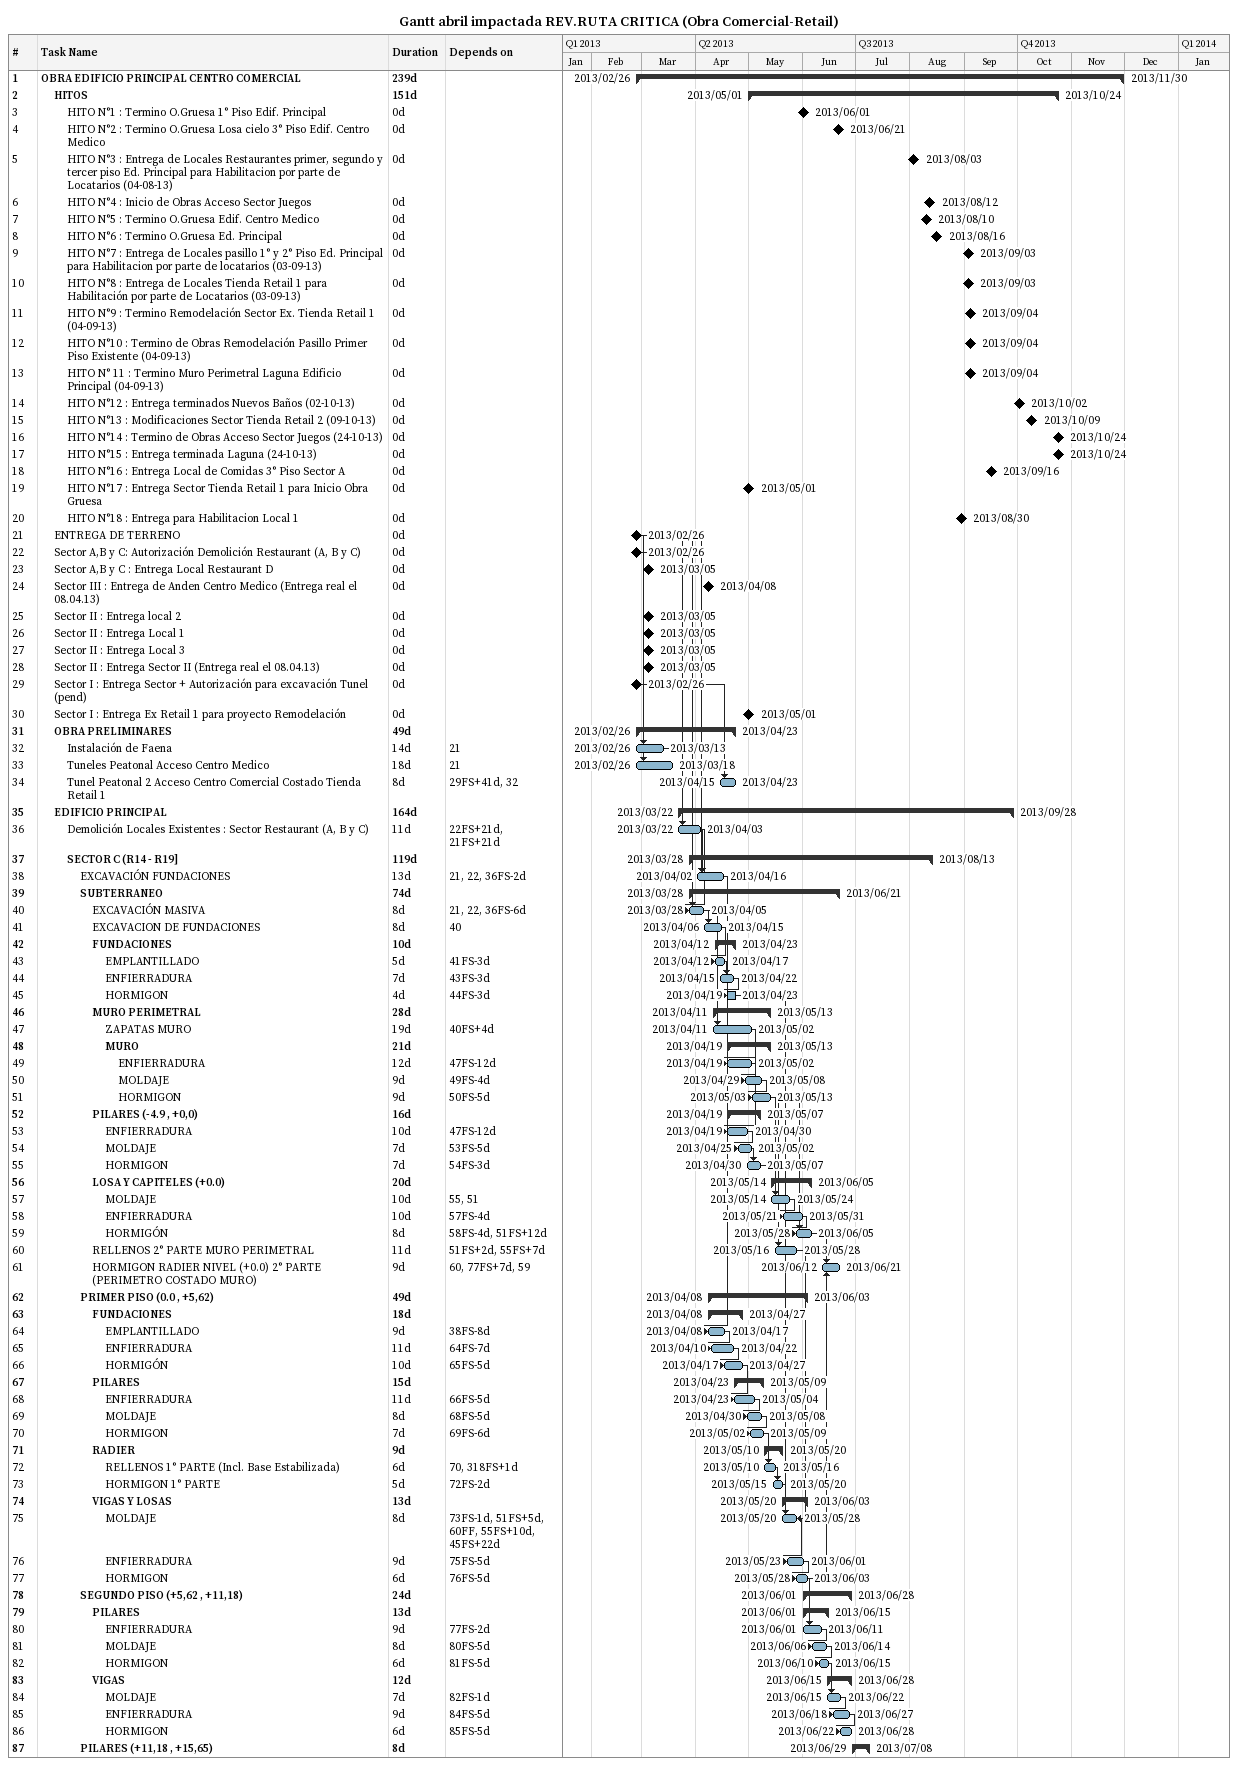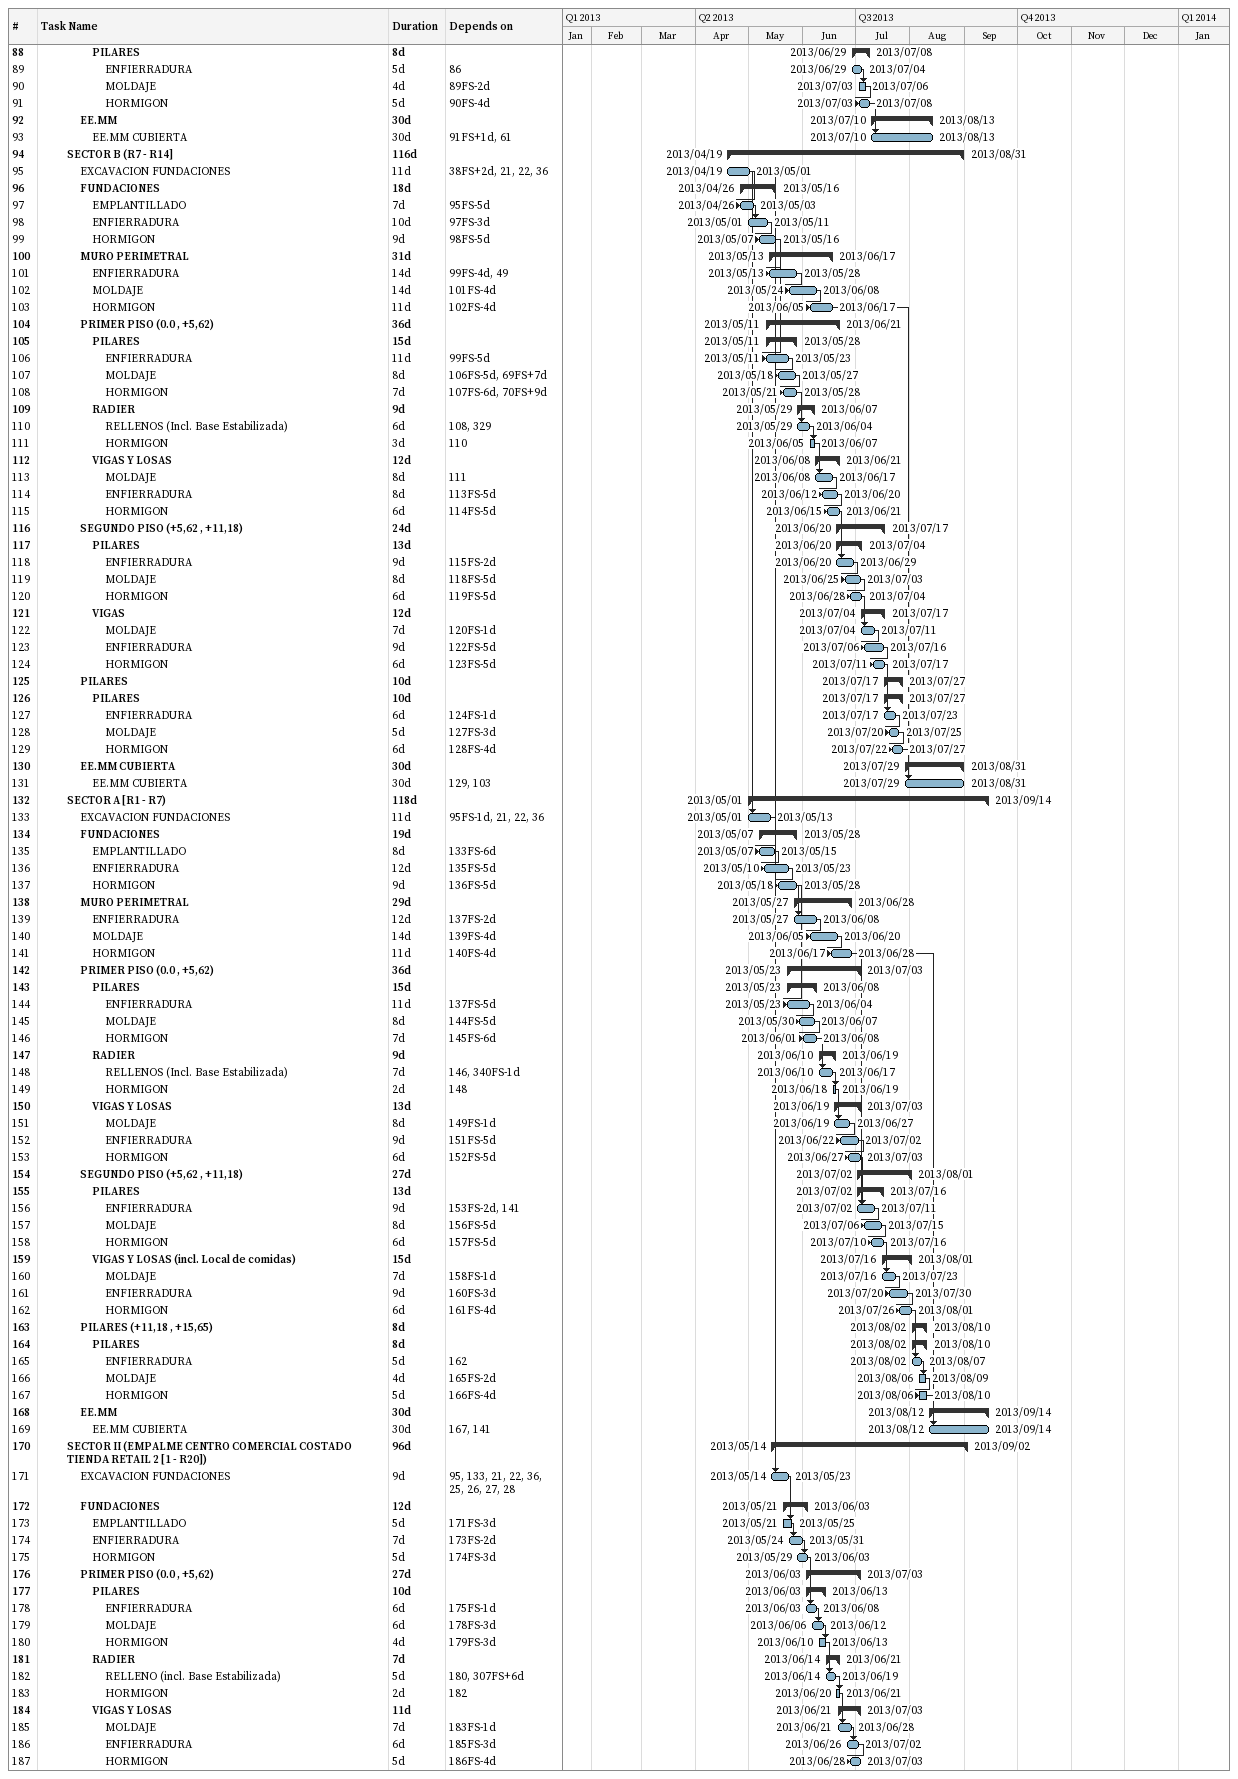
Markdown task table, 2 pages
Gantt abril impactada REV.RUTA CRITICA (Obra Comercial-Retail)

| ID | Level | Task | Duration | Start | Finish | Predecessors |
|---|---|---|---|---|---|---|
| 1 | 1 | **OBRA EDIFICIO PRINCIPAL CENTRO COMERCIAL** | 239d | 2013-02-26 | 2013-11-30 |  |
| 2 | 2 | **HITOS** | 151d | 2013-05-01 | 2013-10-24 |  |
| 3 | 3 | HITO N°1 : Termino O.Gruesa 1° Piso Edif. Principal | 0d | 2013-06-01 | 2013-06-01 |  |
| 4 | 3 | HITO N°2 : Termino O.Gruesa Losa cielo 3° Piso Edif. Centro Medico | 0d | 2013-06-21 | 2013-06-21 |  |
| 5 | 3 | HITO N°3 : Entrega de Locales Restaurantes primer, segundo y tercer piso Ed. Principal para Habilitacion por parte de Locatarios (04-08-13) | 0d | 2013-08-03 | 2013-08-03 |  |
| 6 | 3 | HITO N°4 : Inicio de Obras Acceso Sector Juegos | 0d | 2013-08-12 | 2013-08-12 |  |
| 7 | 3 | HITO N°5 : Termino O.Gruesa Edif. Centro Medico | 0d | 2013-08-10 | 2013-08-10 |  |
| 8 | 3 | HITO N°6 : Termino O.Gruesa Ed. Principal | 0d | 2013-08-16 | 2013-08-16 |  |
| 9 | 3 | HITO N°7 : Entrega de Locales pasillo 1° y 2° Piso Ed. Principal para Habilitacion por parte de locatarios (03-09-13) | 0d | 2013-09-03 | 2013-09-03 |  |
| 10 | 3 | HITO N°8 : Entrega de Locales Tienda Retail 1 para Habilitación por parte de Locatarios (03-09-13) | 0d | 2013-09-03 | 2013-09-03 |  |
| 11 | 3 | HITO N°9 : Termino Remodelación Sector Ex. Tienda Retail 1 (04-09-13) | 0d | 2013-09-04 | 2013-09-04 |  |
| 12 | 3 | HITO N°10 : Termino de Obras Remodelación Pasillo Primer Piso Existente (04-09-13) | 0d | 2013-09-04 | 2013-09-04 |  |
| 13 | 3 | HITO N° 11 : Termino Muro Perimetral Laguna Edificio Principal (04-09-13) | 0d | 2013-09-04 | 2013-09-04 |  |
| 14 | 3 | HITO N°12 : Entrega terminados Nuevos Baños (02-10-13) | 0d | 2013-10-02 | 2013-10-02 |  |
| 15 | 3 | HITO N°13 : Modificaciones Sector Tienda Retail 2 (09-10-13) | 0d | 2013-10-09 | 2013-10-09 |  |
| 16 | 3 | HITO N°14 : Termino de Obras Acceso Sector Juegos (24-10-13) | 0d | 2013-10-24 | 2013-10-24 |  |
| 17 | 3 | HITO N°15 : Entrega terminada Laguna (24-10-13) | 0d | 2013-10-24 | 2013-10-24 |  |
| 18 | 3 | HITO N°16 : Entrega Local de Comidas 3° Piso Sector A | 0d | 2013-09-16 | 2013-09-16 |  |
| 19 | 3 | HITO N°17 : Entrega Sector Tienda Retail 1 para Inicio Obra Gruesa | 0d | 2013-05-01 | 2013-05-01 |  |
| 20 | 3 | HITO N°18 : Entrega para Habilitacion Local 1 | 0d | 2013-08-30 | 2013-08-30 |  |
| 21 | 2 | ENTREGA DE TERRENO | 0d | 2013-02-26 | 2013-02-26 |  |
| 22 | 2 | Sector A,B y C: Autorización Demolición Restaurant (A, B y C) | 0d | 2013-02-26 | 2013-02-26 |  |
| 23 | 2 | Sector A,B y C : Entrega Local Restaurant D | 0d | 2013-03-05 | 2013-03-05 |  |
| 24 | 2 | Sector III : Entrega de Anden Centro Medico (Entrega real el 08.04.13) | 0d | 2013-04-08 | 2013-04-08 |  |
| 25 | 2 | Sector II : Entrega local 2 | 0d | 2013-03-05 | 2013-03-05 |  |
| 26 | 2 | Sector II : Entrega Local 1 | 0d | 2013-03-05 | 2013-03-05 |  |
| 27 | 2 | Sector II : Entrega Local 3 | 0d | 2013-03-05 | 2013-03-05 |  |
| 28 | 2 | Sector II : Entrega Sector II (Entrega real el 08.04.13) | 0d | 2013-03-05 | 2013-03-05 |  |
| 29 | 2 | Sector I : Entrega Sector + Autorización para excavación Tunel (pend) | 0d | 2013-02-26 | 2013-02-26 |  |
| 30 | 2 | Sector I : Entrega Ex Retail 1 para proyecto Remodelación | 0d | 2013-05-01 | 2013-05-01 |  |
| 31 | 2 | **OBRA PRELIMINARES** | 49d | 2013-02-26 | 2013-04-23 |  |
| 32 | 3 | Instalación de Faena | 14d | 2013-02-26 | 2013-03-13 | 21 |
| 33 | 3 | Tuneles Peatonal Acceso Centro Medico | 18d | 2013-02-26 | 2013-03-18 | 21 |
| 34 | 3 | Tunel Peatonal 2 Acceso Centro Comercial Costado Tienda Retail 1 | 8d | 2013-04-15 | 2013-04-23 | 29FS+41d, 32 |
| 35 | 2 | **EDIFICIO PRINCIPAL** | 164d | 2013-03-22 | 2013-09-28 |  |
| 36 | 3 | Demolición Locales Existentes : Sector Restaurant (A, B y C) | 11d | 2013-03-22 | 2013-04-03 | 22FS+21d, 21FS+21d |
| 37 | 3 | **SECTOR C (R14 - R19]** | 119d | 2013-03-28 | 2013-08-13 |  |
| 38 | 4 | EXCAVACIÓN FUNDACIONES | 13d | 2013-04-02 | 2013-04-16 | 21, 22, 36FS-2d |
| 39 | 4 | **SUBTERRANEO** | 74d | 2013-03-28 | 2013-06-21 |  |
| 40 | 5 | EXCAVACIÓN MASIVA | 8d | 2013-03-28 | 2013-04-05 | 21, 22, 36FS-6d |
| 41 | 5 | EXCAVACION DE FUNDACIONES | 8d | 2013-04-06 | 2013-04-15 | 40 |
| 42 | 5 | **FUNDACIONES** | 10d | 2013-04-12 | 2013-04-23 |  |
| 43 | 6 | EMPLANTILLADO | 5d | 2013-04-12 | 2013-04-17 | 41FS-3d |
| 44 | 6 | ENFIERRADURA | 7d | 2013-04-15 | 2013-04-22 | 43FS-3d |
| 45 | 6 | HORMIGON | 4d | 2013-04-19 | 2013-04-23 | 44FS-3d |
| 46 | 5 | **MURO PERIMETRAL** | 28d | 2013-04-11 | 2013-05-13 |  |
| 47 | 6 | ZAPATAS MURO | 19d | 2013-04-11 | 2013-05-02 | 40FS+4d |
| 48 | 6 | **MURO** | 21d | 2013-04-19 | 2013-05-13 |  |
| 49 | 7 | ENFIERRADURA | 12d | 2013-04-19 | 2013-05-02 | 47FS-12d |
| 50 | 7 | MOLDAJE | 9d | 2013-04-29 | 2013-05-08 | 49FS-4d |
| 51 | 7 | HORMIGON | 9d | 2013-05-03 | 2013-05-13 | 50FS-5d |
| 52 | 5 | **PILARES (-4.9 , +0,0)** | 16d | 2013-04-19 | 2013-05-07 |  |
| 53 | 6 | ENFIERRADURA | 10d | 2013-04-19 | 2013-04-30 | 47FS-12d |
| 54 | 6 | MOLDAJE | 7d | 2013-04-25 | 2013-05-02 | 53FS-5d |
| 55 | 6 | HORMIGON | 7d | 2013-04-30 | 2013-05-07 | 54FS-3d |
| 56 | 5 | **LOSA Y CAPITELES (+0.0)** | 20d | 2013-05-14 | 2013-06-05 |  |
| 57 | 6 | MOLDAJE | 10d | 2013-05-14 | 2013-05-24 | 55, 51 |
| 58 | 6 | ENFIERRADURA | 10d | 2013-05-21 | 2013-05-31 | 57FS-4d |
| 59 | 6 | HORMIGÓN | 8d | 2013-05-28 | 2013-06-05 | 58FS-4d, 51FS+12d |
| 60 | 5 | RELLENOS 2° PARTE MURO PERIMETRAL | 11d | 2013-05-16 | 2013-05-28 | 51FS+2d, 55FS+7d |
| 61 | 5 | HORMIGON RADIER NIVEL (+0.0) 2° PARTE (PERIMETRO COSTADO MURO) | 9d | 2013-06-12 | 2013-06-21 | 60, 77FS+7d, 59 |
| 62 | 4 | **PRIMER PISO (0.0 , +5,62)** | 49d | 2013-04-08 | 2013-06-03 |  |
| 63 | 5 | **FUNDACIONES** | 18d | 2013-04-08 | 2013-04-27 |  |
| 64 | 6 | EMPLANTILLADO | 9d | 2013-04-08 | 2013-04-17 | 38FS-8d |
| 65 | 6 | ENFIERRADURA | 11d | 2013-04-10 | 2013-04-22 | 64FS-7d |
| 66 | 6 | HORMIGÓN | 10d | 2013-04-17 | 2013-04-27 | 65FS-5d |
| 67 | 5 | **PILARES** | 15d | 2013-04-23 | 2013-05-09 |  |
| 68 | 6 | ENFIERRADURA | 11d | 2013-04-23 | 2013-05-04 | 66FS-5d |
| 69 | 6 | MOLDAJE | 8d | 2013-04-30 | 2013-05-08 | 68FS-5d |
| 70 | 6 | HORMIGON | 7d | 2013-05-02 | 2013-05-09 | 69FS-6d |
| 71 | 5 | **RADIER** | 9d | 2013-05-10 | 2013-05-20 |  |
| 72 | 6 | RELLENOS 1° PARTE (Incl. Base Estabilizada) | 6d | 2013-05-10 | 2013-05-16 | 70, 318FS+1d |
| 73 | 6 | HORMIGON 1° PARTE | 5d | 2013-05-15 | 2013-05-20 | 72FS-2d |
| 74 | 5 | **VIGAS Y LOSAS** | 13d | 2013-05-20 | 2013-06-03 |  |
| 75 | 6 | MOLDAJE | 8d | 2013-05-20 | 2013-05-28 | 73FS-1d, 51FS+5d, 60FF, 55FS+10d, 45FS+22d |
| 76 | 6 | ENFIERRADURA | 9d | 2013-05-23 | 2013-06-01 | 75FS-5d |
| 77 | 6 | HORMIGON | 6d | 2013-05-28 | 2013-06-03 | 76FS-5d |
| 78 | 4 | **SEGUNDO PISO (+5,62 , +11,18)** | 24d | 2013-06-01 | 2013-06-28 |  |
| 79 | 5 | **PILARES** | 13d | 2013-06-01 | 2013-06-15 |  |
| 80 | 6 | ENFIERRADURA | 9d | 2013-06-01 | 2013-06-11 | 77FS-2d |
| 81 | 6 | MOLDAJE | 8d | 2013-06-06 | 2013-06-14 | 80FS-5d |
| 82 | 6 | HORMIGON | 6d | 2013-06-10 | 2013-06-15 | 81FS-5d |
| 83 | 5 | **VIGAS** | 12d | 2013-06-15 | 2013-06-28 |  |
| 84 | 6 | MOLDAJE | 7d | 2013-06-15 | 2013-06-22 | 82FS-1d |
| 85 | 6 | ENFIERRADURA | 9d | 2013-06-18 | 2013-06-27 | 84FS-5d |
| 86 | 6 | HORMIGON | 6d | 2013-06-22 | 2013-06-28 | 85FS-5d |
| 87 | 4 | **PILARES (+11,18 , +15,65)** | 8d | 2013-06-29 | 2013-07-08 |  |
| 88 | 5 | **PILARES** | 8d | 2013-06-29 | 2013-07-08 |  |
| 89 | 6 | ENFIERRADURA | 5d | 2013-06-29 | 2013-07-04 | 86 |
| 90 | 6 | MOLDAJE | 4d | 2013-07-03 | 2013-07-06 | 89FS-2d |
| 91 | 6 | HORMIGON | 5d | 2013-07-03 | 2013-07-08 | 90FS-4d |
| 92 | 4 | **EE.MM** | 30d | 2013-07-10 | 2013-08-13 |  |
| 93 | 5 | EE.MM CUBIERTA | 30d | 2013-07-10 | 2013-08-13 | 91FS+1d, 61 |
| 94 | 3 | **SECTOR B (R7 - R14]** | 116d | 2013-04-19 | 2013-08-31 |  |
| 95 | 4 | EXCAVACION FUNDACIONES | 11d | 2013-04-19 | 2013-05-01 | 38FS+2d, 21, 22, 36 |
| 96 | 4 | **FUNDACIONES** | 18d | 2013-04-26 | 2013-05-16 |  |
| 97 | 5 | EMPLANTILLADO | 7d | 2013-04-26 | 2013-05-03 | 95FS-5d |
| 98 | 5 | ENFIERRADURA | 10d | 2013-05-01 | 2013-05-11 | 97FS-3d |
| 99 | 5 | HORMIGON | 9d | 2013-05-07 | 2013-05-16 | 98FS-5d |
| 100 | 4 | **MURO PERIMETRAL** | 31d | 2013-05-13 | 2013-06-17 |  |
| 101 | 5 | ENFIERRADURA | 14d | 2013-05-13 | 2013-05-28 | 99FS-4d, 49 |
| 102 | 5 | MOLDAJE | 14d | 2013-05-24 | 2013-06-08 | 101FS-4d |
| 103 | 5 | HORMIGON | 11d | 2013-06-05 | 2013-06-17 | 102FS-4d |
| 104 | 4 | **PRIMER PISO (0.0 , +5,62)** | 36d | 2013-05-11 | 2013-06-21 |  |
| 105 | 5 | **PILARES** | 15d | 2013-05-11 | 2013-05-28 |  |
| 106 | 6 | ENFIERRADURA | 11d | 2013-05-11 | 2013-05-23 | 99FS-5d |
| 107 | 6 | MOLDAJE | 8d | 2013-05-18 | 2013-05-27 | 106FS-5d, 69FS+7d |
| 108 | 6 | HORMIGON | 7d | 2013-05-21 | 2013-05-28 | 107FS-6d, 70FS+9d |
| 109 | 5 | **RADIER** | 9d | 2013-05-29 | 2013-06-07 |  |
| 110 | 6 | RELLENOS (Incl. Base Estabilizada) | 6d | 2013-05-29 | 2013-06-04 | 108, 329 |
| 111 | 6 | HORMIGON | 3d | 2013-06-05 | 2013-06-07 | 110 |
| 112 | 5 | **VIGAS Y LOSAS** | 12d | 2013-06-08 | 2013-06-21 |  |
| 113 | 6 | MOLDAJE | 8d | 2013-06-08 | 2013-06-17 | 111 |
| 114 | 6 | ENFIERRADURA | 8d | 2013-06-12 | 2013-06-20 | 113FS-5d |
| 115 | 6 | HORMIGON | 6d | 2013-06-15 | 2013-06-21 | 114FS-5d |
| 116 | 4 | **SEGUNDO PISO (+5,62 , +11,18)** | 24d | 2013-06-20 | 2013-07-17 |  |
| 117 | 5 | **PILARES** | 13d | 2013-06-20 | 2013-07-04 |  |
| 118 | 6 | ENFIERRADURA | 9d | 2013-06-20 | 2013-06-29 | 115FS-2d |
| 119 | 6 | MOLDAJE | 8d | 2013-06-25 | 2013-07-03 | 118FS-5d |
| 120 | 6 | HORMIGON | 6d | 2013-06-28 | 2013-07-04 | 119FS-5d |
| 121 | 5 | **VIGAS** | 12d | 2013-07-04 | 2013-07-17 |  |
| 122 | 6 | MOLDAJE | 7d | 2013-07-04 | 2013-07-11 | 120FS-1d |
| 123 | 6 | ENFIERRADURA | 9d | 2013-07-06 | 2013-07-16 | 122FS-5d |
| 124 | 6 | HORMIGON | 6d | 2013-07-11 | 2013-07-17 | 123FS-5d |
| 125 | 4 | **PILARES** | 10d | 2013-07-17 | 2013-07-27 |  |
| 126 | 5 | **PILARES** | 10d | 2013-07-17 | 2013-07-27 |  |
| 127 | 6 | ENFIERRADURA | 6d | 2013-07-17 | 2013-07-23 | 124FS-1d |
| 128 | 6 | MOLDAJE | 5d | 2013-07-20 | 2013-07-25 | 127FS-3d |
| 129 | 6 | HORMIGON | 6d | 2013-07-22 | 2013-07-27 | 128FS-4d |
| 130 | 4 | **EE.MM CUBIERTA** | 30d | 2013-07-29 | 2013-08-31 |  |
| 131 | 5 | EE.MM CUBIERTA | 30d | 2013-07-29 | 2013-08-31 | 129, 103 |
| 132 | 3 | **SECTOR A [R1 - R7)** | 118d | 2013-05-01 | 2013-09-14 |  |
| 133 | 4 | EXCAVACION FUNDACIONES | 11d | 2013-05-01 | 2013-05-13 | 95FS-1d, 21, 22, 36 |
| 134 | 4 | **FUNDACIONES** | 19d | 2013-05-07 | 2013-05-28 |  |
| 135 | 5 | EMPLANTILLADO | 8d | 2013-05-07 | 2013-05-15 | 133FS-6d |
| 136 | 5 | ENFIERRADURA | 12d | 2013-05-10 | 2013-05-23 | 135FS-5d |
| 137 | 5 | HORMIGON | 9d | 2013-05-18 | 2013-05-28 | 136FS-5d |
| 138 | 4 | **MURO PERIMETRAL** | 29d | 2013-05-27 | 2013-06-28 |  |
| 139 | 5 | ENFIERRADURA | 12d | 2013-05-27 | 2013-06-08 | 137FS-2d |
| 140 | 5 | MOLDAJE | 14d | 2013-06-05 | 2013-06-20 | 139FS-4d |
| 141 | 5 | HORMIGON | 11d | 2013-06-17 | 2013-06-28 | 140FS-4d |
| 142 | 4 | **PRIMER PISO (0.0 , +5,62)** | 36d | 2013-05-23 | 2013-07-03 |  |
| 143 | 5 | **PILARES** | 15d | 2013-05-23 | 2013-06-08 |  |
| 144 | 6 | ENFIERRADURA | 11d | 2013-05-23 | 2013-06-04 | 137FS-5d |
| 145 | 6 | MOLDAJE | 8d | 2013-05-30 | 2013-06-07 | 144FS-5d |
| 146 | 6 | HORMIGON | 7d | 2013-06-01 | 2013-06-08 | 145FS-6d |
| 147 | 5 | **RADIER** | 9d | 2013-06-10 | 2013-06-19 |  |
| 148 | 6 | RELLENOS (Incl. Base Estabilizada) | 7d | 2013-06-10 | 2013-06-17 | 146, 340FS-1d |
| 149 | 6 | HORMIGON | 2d | 2013-06-18 | 2013-06-19 | 148 |
| 150 | 5 | **VIGAS Y LOSAS** | 13d | 2013-06-19 | 2013-07-03 |  |
| 151 | 6 | MOLDAJE | 8d | 2013-06-19 | 2013-06-27 | 149FS-1d |
| 152 | 6 | ENFIERRADURA | 9d | 2013-06-22 | 2013-07-02 | 151FS-5d |
| 153 | 6 | HORMIGON | 6d | 2013-06-27 | 2013-07-03 | 152FS-5d |
| 154 | 4 | **SEGUNDO PISO (+5,62 , +11,18)** | 27d | 2013-07-02 | 2013-08-01 |  |
| 155 | 5 | **PILARES** | 13d | 2013-07-02 | 2013-07-16 |  |
| 156 | 6 | ENFIERRADURA | 9d | 2013-07-02 | 2013-07-11 | 153FS-2d, 141 |
| 157 | 6 | MOLDAJE | 8d | 2013-07-06 | 2013-07-15 | 156FS-5d |
| 158 | 6 | HORMIGON | 6d | 2013-07-10 | 2013-07-16 | 157FS-5d |
| 159 | 5 | **VIGAS Y LOSAS (incl. Local de comidas)** | 15d | 2013-07-16 | 2013-08-01 |  |
| 160 | 6 | MOLDAJE | 7d | 2013-07-16 | 2013-07-23 | 158FS-1d |
| 161 | 6 | ENFIERRADURA | 9d | 2013-07-20 | 2013-07-30 | 160FS-3d |
| 162 | 6 | HORMIGON | 6d | 2013-07-26 | 2013-08-01 | 161FS-4d |
| 163 | 4 | **PILARES (+11,18 , +15,65)** | 8d | 2013-08-02 | 2013-08-10 |  |
| 164 | 5 | **PILARES** | 8d | 2013-08-02 | 2013-08-10 |  |
| 165 | 6 | ENFIERRADURA | 5d | 2013-08-02 | 2013-08-07 | 162 |
| 166 | 6 | MOLDAJE | 4d | 2013-08-06 | 2013-08-09 | 165FS-2d |
| 167 | 6 | HORMIGON | 5d | 2013-08-06 | 2013-08-10 | 166FS-4d |
| 168 | 4 | **EE.MM** | 30d | 2013-08-12 | 2013-09-14 |  |
| 169 | 5 | EE.MM CUBIERTA | 30d | 2013-08-12 | 2013-09-14 | 167, 141 |
| 170 | 3 | **SECTOR II (EMPALME CENTRO COMERCIAL COSTADO TIENDA RETAIL 2 [1 - R20])** | 96d | 2013-05-14 | 2013-09-02 |  |
| 171 | 4 | EXCAVACION FUNDACIONES | 9d | 2013-05-14 | 2013-05-23 | 95, 133, 21, 22, 36, 25, 26, 27, 28 |
| 172 | 4 | **FUNDACIONES** | 12d | 2013-05-21 | 2013-06-03 |  |
| 173 | 5 | EMPLANTILLADO | 5d | 2013-05-21 | 2013-05-25 | 171FS-3d |
| 174 | 5 | ENFIERRADURA | 7d | 2013-05-24 | 2013-05-31 | 173FS-2d |
| 175 | 5 | HORMIGON | 5d | 2013-05-29 | 2013-06-03 | 174FS-3d |
| 176 | 4 | **PRIMER PISO (0.0 , +5,62)** | 27d | 2013-06-03 | 2013-07-03 |  |
| 177 | 5 | **PILARES** | 10d | 2013-06-03 | 2013-06-13 |  |
| 178 | 6 | ENFIERRADURA | 6d | 2013-06-03 | 2013-06-08 | 175FS-1d |
| 179 | 6 | MOLDAJE | 6d | 2013-06-06 | 2013-06-12 | 178FS-3d |
| 180 | 6 | HORMIGON | 4d | 2013-06-10 | 2013-06-13 | 179FS-3d |
| 181 | 5 | **RADIER** | 7d | 2013-06-14 | 2013-06-21 |  |
| 182 | 6 | RELLENO (incl. Base Estabilizada) | 5d | 2013-06-14 | 2013-06-19 | 180, 307FS+6d |
| 183 | 6 | HORMIGON | 2d | 2013-06-20 | 2013-06-21 | 182 |
| 184 | 5 | **VIGAS Y LOSAS** | 11d | 2013-06-21 | 2013-07-03 |  |
| 185 | 6 | MOLDAJE | 7d | 2013-06-21 | 2013-06-28 | 183FS-1d |
| 186 | 6 | ENFIERRADURA | 6d | 2013-06-26 | 2013-07-02 | 185FS-3d |
| 187 | 6 | HORMIGON | 5d | 2013-06-28 | 2013-07-03 | 186FS-4d |
